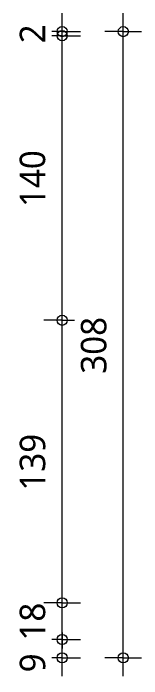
# Model space of a CAD drawing. Header units: millimetres. Extents: x 2927 to 18500, y -7154 to 6447.
# Drawn here: x 14032 to 14095, y 923 to 1250.3 of the extents above; entities that cross this region are included whole.
import ezdxf

# ---------------------------------------------------------------- set-up
doc = ezdxf.new("R2010")
doc.units = ezdxf.units.MM
doc.layers.add('A-ANNO-DIMS', color=211, linetype='Continuous', lineweight=13)
doc.layers.add('A-ANNO-DIMS-5', color=211, linetype='Continuous', lineweight=13)
doc.styles.add('Segoe UI_3', font='segoeui.ttf', dxfattribs={"height": 12.5})
doc.dimstyles.new('2_5_mm', dxfattribs={"dimscale": 304.8, "dimtxt": 13.092049, "dimasz": 0.016404, "dimexe": 0.029528, "dimexo": 0.0625, "dimgap": 0.014764, "dimtad": 1, "dimdec": 0, "dimzin": 0, "dimdsep": 46, "dimtxsty": 'Segoe UI_3', "dimblk1": 'DOTBLANK', "dimblk2": 'DOTBLANK', "dimsah": 1, "dimcen": 0.09, "dimdle": 0.029528, "dimazin": 0, "dimtfac": 1, "dimtdec": 4, "dimtix": 1, "dimtmove": 0, "dimatfit": 3, "dimfxl": 0.029528, "dimfxlon": 1, "dimtvp": 1, "dimtfill": 1, "dimtolj": 1, "dimtzin": 0, "dimarcsym": 2})
doc.dimstyles.new('2_5_mm_2', dxfattribs={"dimscale": 304.8, "dimtxt": 13.092049, "dimasz": 0.016404, "dimexe": 0.029528, "dimexo": 0.0625, "dimgap": 0.014764, "dimtad": 1, "dimdec": 0, "dimzin": 0, "dimdsep": 46, "dimtxsty": 'Segoe UI_3', "dimblk1": 'DOTBLANK', "dimblk2": 'DOTBLANK', "dimsah": 1, "dimcen": 0.09, "dimdle": 0.029528, "dimazin": 0, "dimtfac": 1, "dimtdec": 4, "dimtix": 1, "dimtmove": 1, "dimatfit": 3, "dimfxl": 0.029528, "dimfxlon": 1, "dimtvp": 1, "dimtfill": 1, "dimtolj": 1, "dimtzin": 0, "dimarcsym": 2})

# ---------------------------------------------------------------- blocks, each defined once
blk = doc.blocks.new('DIMBLOCK404-Details Domera')
at = {"layer": 'A-ANNO-DIMS-5'}
for p, q in [((14055.96, 945.62), (14055.96, 937.76)), ((14055.96, 926.1), (14055.96, 945.62)), ((14055.96, 942.26), (14046.96, 942.26)), ((14055.96, 924.26), (14055.96, 942.26)), ((14055.96, 942.26), (14064.96, 942.26)), ((14055.96, 933.26), (14046.96, 933.26)), ((14055.96, 933.26), (14064.96, 933.26))]:
    blk.add_line(p, q, dxfattribs=at)
for centre in [(14055.96, 942.26), (14055.96, 933.26)]:
    blk.add_circle(centre, 2.5, dxfattribs=at)
at = {"layer": 'A-ANNO-DIMS-5', "color": 0, "insert": (14035.15, 926.1), "char_height": 12.5, "width": 11.4258, "attachment_point": 1, "rotation": 90, "line_spacing_factor": 1.142579, "style": 'Segoe UI_3', "bg_fill": 3, "box_fill_scale": 1.25, "bg_fill_color": 9, "bg_fill_true_color": 13158600, "bg_fill_transparency": 0}
blk.add_mtext('9', dxfattribs=at)
blk = doc.blocks.new('_DotBlank')
at = {"color": 0, "linetype": 'ByBlock', "lineweight": -2}
blk.add_line((-0.5, 0), (-1, 0), dxfattribs=at)
blk.add_circle((0, 0), 0.5, dxfattribs=at)
blk = doc.blocks.new('DIMBLOCK405-Details Domera')
at = {"layer": 'A-ANNO-DIMS-5'}
for p, q in [((14055.96, 960.26), (14046.96, 960.26)), ((14055.96, 942.26), (14055.96, 960.26)), ((14055.96, 960.26), (14064.96, 960.26)), ((14055.96, 942.26), (14046.96, 942.26)), ((14055.96, 942.26), (14064.96, 942.26))]:
    blk.add_line(p, q, dxfattribs=at)
for centre in [(14055.96, 960.26), (14055.96, 942.26)]:
    blk.add_circle(centre, 2.5, dxfattribs=at)
at = {"layer": 'A-ANNO-DIMS-5', "color": 0, "insert": (14035.15, 941.74), "char_height": 12.5, "width": 22.8516, "attachment_point": 1, "rotation": 90, "line_spacing_factor": 1.142579, "style": 'Segoe UI_3', "bg_fill": 3, "box_fill_scale": 1.25, "bg_fill_color": 9, "bg_fill_true_color": 13158600, "bg_fill_transparency": 0}
blk.add_mtext('18', dxfattribs=at)
blk = doc.blocks.new('DIMBLOCK406-Details Domera')
at = {"layer": 'A-ANNO-DIMS-5'}
for p, q in [((14055.96, 1099.26), (14046.96, 1099.26)), ((14055.96, 960.26), (14055.96, 1099.26)), ((14055.96, 1099.26), (14064.96, 1099.26)), ((14055.96, 960.26), (14046.96, 960.26)), ((14055.96, 960.26), (14064.96, 960.26))]:
    blk.add_line(p, q, dxfattribs=at)
for centre in [(14055.96, 1099.26), (14055.96, 960.26)]:
    blk.add_circle(centre, 2.5, dxfattribs=at)
at = {"layer": 'A-ANNO-DIMS-5', "color": 0, "insert": (14035.15, 1015.48), "char_height": 12.5, "width": 34.2774, "attachment_point": 1, "rotation": 90, "line_spacing_factor": 1.142579, "style": 'Segoe UI_3', "bg_fill": 3, "box_fill_scale": 1.25, "bg_fill_color": 9, "bg_fill_true_color": 13158600, "bg_fill_transparency": 0}
blk.add_mtext('139', dxfattribs=at)
blk = doc.blocks.new('DIMBLOCK407-Details Domera')
at = {"layer": 'A-ANNO-DIMS-5'}
for p, q in [((14055.96, 1239.26), (14046.96, 1239.26)), ((14055.96, 1099.26), (14055.96, 1239.26)), ((14055.96, 1239.26), (14064.96, 1239.26)), ((14055.96, 1099.26), (14046.96, 1099.26)), ((14055.96, 1099.26), (14064.96, 1099.26))]:
    blk.add_line(p, q, dxfattribs=at)
for centre in [(14055.96, 1239.26), (14055.96, 1099.26)]:
    blk.add_circle(centre, 2.5, dxfattribs=at)
at = {"layer": 'A-ANNO-DIMS-5', "color": 0, "insert": (14035.15, 1154.98), "char_height": 12.5, "width": 34.2774, "attachment_point": 1, "rotation": 90, "line_spacing_factor": 1.142579, "style": 'Segoe UI_3', "bg_fill": 3, "box_fill_scale": 1.25, "bg_fill_color": 9, "bg_fill_true_color": 13158600, "bg_fill_transparency": 0}
blk.add_mtext('140', dxfattribs=at)
blk = doc.blocks.new('DIMBLOCK408-Details Domera')
at = {"layer": 'A-ANNO-DIMS-5'}
for p, q in [((14055.96, 1239.26), (14055.96, 1250.26)), ((14055.96, 1241.26), (14046.96, 1241.26)), ((14055.96, 1241.26), (14064.96, 1241.26)), ((14055.96, 1239.26), (14046.96, 1239.26)), ((14055.96, 1239.26), (14064.96, 1239.26))]:
    blk.add_line(p, q, dxfattribs=at)
for centre in [(14055.96, 1241.26), (14055.96, 1239.26)]:
    blk.add_circle(centre, 2.5, dxfattribs=at)
at = {"layer": 'A-ANNO-DIMS-5', "color": 0, "insert": (14035.15, 1235.5), "char_height": 12.5, "width": 11.4258, "attachment_point": 1, "rotation": 90, "line_spacing_factor": 1.142579, "style": 'Segoe UI_3', "bg_fill": 3, "box_fill_scale": 1.25, "bg_fill_color": 9, "bg_fill_true_color": 13158600, "bg_fill_transparency": 0}
blk.add_mtext('2', dxfattribs=at)
blk = doc.blocks.new('DIMBLOCK409-Details Domera')
at = {"layer": 'A-ANNO-DIMS-5'}
for p, q in [((14085.96, 924.26), (14085.96, 1250.26)), ((14085.96, 1241.26), (14076.96, 1241.26)), ((14085.96, 1241.26), (14094.96, 1241.26)), ((14085.96, 933.26), (14076.96, 933.26)), ((14085.96, 933.26), (14094.96, 933.26))]:
    blk.add_line(p, q, dxfattribs=at)
for centre in [(14085.96, 1241.26), (14085.96, 933.26)]:
    blk.add_circle(centre, 2.5, dxfattribs=at)
at = {"layer": 'A-ANNO-DIMS-5', "color": 0, "insert": (14065.15, 1072.98), "char_height": 12.5, "width": 34.2774, "attachment_point": 1, "rotation": 90, "line_spacing_factor": 1.142579, "style": 'Segoe UI_3', "bg_fill": 3, "box_fill_scale": 1.25, "bg_fill_color": 9, "bg_fill_true_color": 13158600, "bg_fill_transparency": 0}
blk.add_mtext('308', dxfattribs=at)

msp = doc.modelspace()

# ---------------------------------------------------------------- dimensions: what is measured, and where the dimension line sits
at = {"layer": 'A-ANNO-DIMS'}
dim = msp.add_linear_dim(base=(14055.96, 942.26), p1=(14046.96, 933.26), p2=(14046.96, 942.26), angle=90, dimstyle='2_5_mm_2', override={"dimpost": '<>', "dimfxl": 9}, dxfattribs=at)
dim.commit()
dim.dimension.update_dxf_attribs({"geometry": 'DIMBLOCK404-Details Domera', "text_midpoint": (14043.49, 931.82), "dimtype": 160, "text_rotation": 90})

# ---------------------------------------------------------------- next in the draw order: dimensions: what is measured, and where the dimension line sits
dim = msp.add_linear_dim(base=(14055.96, 960.26), p1=(14046.96, 942.26), p2=(14046.96, 960.26), angle=90, dimstyle='2_5_mm', override={"dimpost": '<>', "dimfxl": 18}, dxfattribs=at)
dim.commit()
dim.dimension.update_dxf_attribs({"geometry": 'DIMBLOCK405-Details Domera', "text_midpoint": (14044.97, 951.26)})

# ---------------------------------------------------------------- next in the draw order: dimensions: what is measured, and where the dimension line sits
dim = msp.add_linear_dim(base=(14055.96, 1099.26), p1=(14046.96, 960.26), p2=(14046.96, 1099.26), angle=90, dimstyle='2_5_mm', override={"dimpost": '<>', "dimfxl": 138.999991}, dxfattribs=at)
dim.commit()
dim.dimension.update_dxf_attribs({"geometry": 'DIMBLOCK406-Details Domera', "text_midpoint": (14044.96, 1029.76)})

# ---------------------------------------------------------------- next in the draw order: dimensions: what is measured, and where the dimension line sits
dim = msp.add_linear_dim(base=(14055.96, 1239.26), p1=(14046.96, 1099.26), p2=(14046.96, 1239.26), angle=90, dimstyle='2_5_mm', override={"dimpost": '<>', "dimfxl": 140}, dxfattribs=at)
dim.commit()
dim.dimension.update_dxf_attribs({"geometry": 'DIMBLOCK407-Details Domera', "text_midpoint": (14044.96, 1169.26)})

# ---------------------------------------------------------------- next in the draw order: dimensions: what is measured, and where the dimension line sits
dim = msp.add_linear_dim(base=(14055.96, 1241.26), p1=(14046.96, 1239.26), p2=(14046.96, 1241.26), angle=90, dimstyle='2_5_mm', override={"dimpost": '<>', "dimfxl": 2.000009}, dxfattribs=at)
dim.commit()
dim.dimension.update_dxf_attribs({"geometry": 'DIMBLOCK408-Details Domera', "text_midpoint": (14045.11, 1240.26)})

# ---------------------------------------------------------------- next in the draw order: dimensions: what is measured, and where the dimension line sits
dim = msp.add_linear_dim(base=(14085.96, 1241.26), p1=(14076.96, 933.26), p2=(14076.96, 1241.26), angle=90, dimstyle='2_5_mm', override={"dimpost": '<>', "dimfxl": 308}, dxfattribs=at)
dim.commit()
dim.dimension.update_dxf_attribs({"geometry": 'DIMBLOCK409-Details Domera', "text_midpoint": (14075, 1087.26)})

doc.saveas('drawing.dxf')
